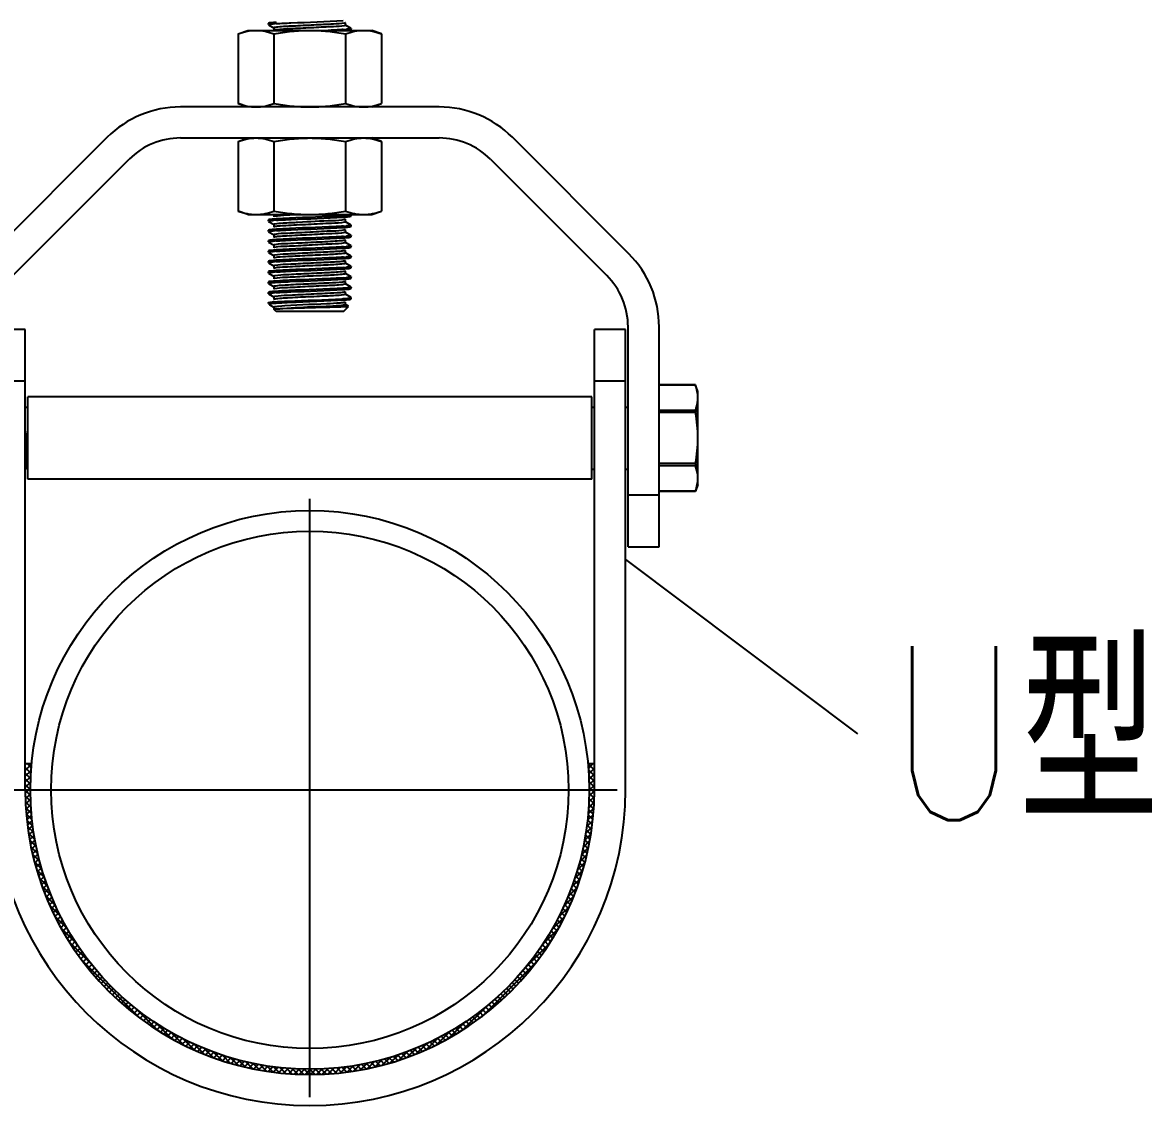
# Model space of a CAD drawing. Extents: x 1031190 to 1725648, y 733081 to 1571294.
# Drawn here: x 1139382 to 1141973, y 1208592 to 1211084 of the extents above; entities that cross this region are included whole.
import ezdxf

# ---------------------------------------------------------------- set-up
doc = ezdxf.new("R2010")
doc.units = 0
doc.header["$LTSCALE"] = 1000
doc.header["$MEASUREMENT"] = 0
doc.linetypes.add('CENTER', pattern=[8, 5, -1, 1, -1])
doc.layers.add('W_DIM', color=4, linetype='Continuous')
doc.styles.get("Standard").update_dxf_attribs({"font": 'gbenor.shx', "bigfont": 'gbcbig.shx'})
doc.styles.add('wwp100', font='txt.shx', dxfattribs={"width": 0.7, "height": 400, "bigfont": 'hztxt.shx'})
doc.dimstyles.get("Standard").update_dxf_attribs({"dimtxt": 0.18, "dimasz": 0.18, "dimexe": 0.18, "dimexo": 0.0625, "dimgap": 0.09, "dimtad": 0, "dimtih": 1, "dimtoh": 1, "dimdec": 4, "dimzin": 0, "dimdsep": 46, "dimtxsty": 'Standard', "dimcen": 0.09, "dimadec": 0, "dimazin": 0, "dimtfac": 1, "dimtdec": 4, "dimtofl": 0, "dimtmove": 0, "dimatfit": 3, "dimfxl": 0, "dimtolj": 1, "dimtzin": 0, "dimarcsym": 0})

msp = doc.modelspace()

# ---------------------------------------------------------------- hatches: boundary and pattern name
h = msp.add_hatch()
h.set_pattern_fill('ANSI37', color=256, scale=2.904, style=0)
h.set_pattern_definition([(45, (1279642.867, 1474638.508), (-6.51966594, 6.51966594), []), (135, (1279642.867, 1474638.508), (-6.51966594, -6.51966594), [])])
h.paths.add_polyline_path([(1140698.1, 1209378), (1140683.4, 1209378, -0.023186), (1140686.2, 1209318.4, -1), (1139400.3, 1209318.4, -0.023186), (1139403, 1209378), (1139388.4, 1209378), (1139388.4, 1209318.4, 1), (1140698.1, 1209318.4)])

# ---------------------------------------------------------------- linework, layer by layer
at = {"linetype": 'Continuous'}
for p, q in [((1139878.2, 1211058.2), (1139900.3, 1211066.3)), ((1139900.3, 1211066.3), (1140186.1, 1211066.3)), ((1139948.2, 1211082.7), (1139948, 1211082.4)), ((1139948, 1211079.4), (1139948, 1211082.4)), ((1139948, 1211079.4), (1139948, 1211082.4)), ((1139948.2, 1211079.2), (1139961.1, 1211071.7)), ((1139960.8, 1211072), (1139960.8, 1211066)), ((1140138.2, 1211070.8), (1140125.3, 1211078.3)), ((1140125.6, 1211077.9), (1140125.6, 1211083.9)), ((1140138.2, 1211067.3), (1140138.5, 1211067.5)), ((1140138.5, 1211067.5), (1140138.5, 1211070.5)), ((1140138.5, 1211067.5), (1140138.5, 1211070.5)), ((1140208.2, 1211058.2), (1140186.1, 1211066.3)), ((1139878.2, 1211058.2), (1139878.2, 1210898.1)), ((1139960.7, 1211058.2), (1139960.7, 1210898.1)), ((1140125.7, 1211058.2), (1140125.7, 1210898.1)), ((1140208.2, 1211058.2), (1140208.2, 1210898.1)), ((1140340.9, 1210890.1), (1139745.5, 1210890.1)), ((1139900.3, 1210890.1), (1139878.2, 1210898.1)), ((1140186.1, 1210890.1), (1140208.2, 1210898.1)), ((1139577.2, 1210820.3), (1139309.3, 1210552.4)), ((1139745.5, 1210818.6), (1140340.9, 1210818.6)), ((1139878.2, 1210810.6), (1139900.3, 1210818.6)), ((1139878.2, 1210810.6), (1139878.2, 1210650.5)), ((1139960.7, 1210810.6), (1139960.7, 1210650.5)), ((1140125.7, 1210810.6), (1140125.7, 1210650.5)), ((1140208.2, 1210810.6), (1140186.1, 1210818.6)), ((1140208.2, 1210810.6), (1140208.2, 1210650.5)), ((1140777.1, 1210552.4), (1140509.3, 1210820.3)), ((1139359.8, 1210501.9), (1139627.7, 1210769.8)), ((1140458.7, 1210769.8), (1140726.6, 1210501.9)), ((1139900.3, 1210642.4), (1139878.2, 1210650.5)), ((1140186.1, 1210642.4), (1140208.2, 1210650.5)), ((1139900.3, 1210642.4), (1140186.1, 1210642.4)), ((1139948.2, 1210630.2), (1139948, 1210630)), ((1139948, 1210627), (1139948, 1210630)), ((1139948, 1210627), (1139948, 1210630)), ((1139948.2, 1210626.7), (1139961.1, 1210619.3)), ((1139960.8, 1210643.4), (1139960.8, 1210637.4)), ((1140138.2, 1210618.3), (1140125.3, 1210625.8)), ((1140125.6, 1210625.5), (1140125.6, 1210631.5)), ((1140138.2, 1210638.6), (1140138.5, 1210638.9)), ((1140138.5, 1210638.9), (1140138.5, 1210641.9)), ((1140138.5, 1210638.9), (1140138.5, 1210641.9)), ((1139948.2, 1210606.4), (1139948, 1210606.2)), ((1139948, 1210603.2), (1139948, 1210606.2)), ((1139948, 1210603.2), (1139948, 1210606.2)), ((1139948.2, 1210602.9), (1139961.1, 1210595.4)), ((1139960.8, 1210619.6), (1139960.8, 1210613.6)), ((1139960.8, 1210595.7), (1139960.8, 1210589.8)), ((1140124.1, 1210601), (1140123.5, 1210600.8)), ((1140138.2, 1210594.5), (1140125.3, 1210602)), ((1140125.6, 1210601.7), (1140125.6, 1210607.6)), ((1140138.2, 1210614.8), (1140138.5, 1210615.1)), ((1140138.5, 1210615.1), (1140138.5, 1210618.1)), ((1140138.5, 1210615.1), (1140138.5, 1210618.1)), ((1139948.2, 1210582.6), (1139948, 1210582.3)), ((1139948, 1210579.4), (1139948, 1210582.3)), ((1139948, 1210579.4), (1139948, 1210582.3)), ((1139948.2, 1210579.1), (1139961.1, 1210571.6)), ((1139960.8, 1210571.9), (1139960.8, 1210566)), ((1140124.4, 1210577.2), (1140123.6, 1210577)), ((1140138.2, 1210570.7), (1140125.3, 1210578.2)), ((1140125.6, 1210577.9), (1140125.6, 1210583.8)), ((1140138.2, 1210591), (1140138.5, 1210591.3)), ((1140138.5, 1210591.3), (1140138.5, 1210594.3)), ((1140138.5, 1210591.3), (1140138.5, 1210594.3)), ((1140138.5, 1210567.5), (1140138.5, 1210570.4)), ((1140138.5, 1210567.5), (1140138.5, 1210570.4)), ((1139948.2, 1210558.8), (1139948, 1210558.5)), ((1139948, 1210555.6), (1139948, 1210558.5)), ((1139948, 1210555.6), (1139948, 1210558.5)), ((1139948.2, 1210555.3), (1139961.1, 1210547.8)), ((1139960.8, 1210548.1), (1139960.8, 1210542.2)), ((1140138.2, 1210546.9), (1140125.3, 1210554.4)), ((1140125.6, 1210554.1), (1140125.6, 1210560)), ((1140138.2, 1210567.2), (1140138.5, 1210567.5)), ((1140138.5, 1210543.6), (1140138.5, 1210546.6)), ((1140138.5, 1210543.6), (1140138.5, 1210546.6)), ((1139948.2, 1210535), (1139948, 1210534.7)), ((1139948, 1210531.7), (1139948, 1210534.7)), ((1139948, 1210531.7), (1139948, 1210534.7)), ((1139948.2, 1210531.5), (1139961.1, 1210524)), ((1139960.8, 1210524.3), (1139960.8, 1210518.3)), ((1140138.2, 1210523.1), (1140125.3, 1210530.6)), ((1140125.6, 1210530.3), (1140125.6, 1210536.2)), ((1140138.2, 1210543.4), (1140138.5, 1210543.6)), ((1140138.2, 1210519.6), (1140138.5, 1210519.8)), ((1140138.5, 1210519.8), (1140138.5, 1210522.8)), ((1140138.5, 1210519.8), (1140138.5, 1210522.8)), ((1139948.2, 1210511.2), (1139948, 1210510.9)), ((1139948, 1210507.9), (1139948, 1210510.9)), ((1139948, 1210507.9), (1139948, 1210510.9)), ((1139948.2, 1210507.7), (1139961.1, 1210500.2)), ((1139960.8, 1210500.5), (1139960.8, 1210494.5)), ((1140138.2, 1210499.3), (1140125.3, 1210506.7)), ((1140125.6, 1210506.4), (1140125.6, 1210512.4)), ((1140138.2, 1210495.8), (1140138.5, 1210496)), ((1140138.5, 1210496), (1140138.5, 1210499)), ((1140138.5, 1210496), (1140138.5, 1210499)), ((1139948.2, 1210487.4), (1139948, 1210487.1)), ((1139948, 1210484.1), (1139948, 1210487.1)), ((1139948, 1210484.1), (1139948, 1210487.1)), ((1139948.2, 1210483.9), (1139961.1, 1210476.4)), ((1139960.8, 1210476.7), (1139960.8, 1210470.7)), ((1140138.2, 1210475.4), (1140125.3, 1210482.9)), ((1140125.6, 1210482.6), (1140125.6, 1210488.6)), ((1140138.2, 1210472), (1140138.5, 1210472.2)), ((1140138.5, 1210472.2), (1140138.5, 1210475.2)), ((1140138.5, 1210472.2), (1140138.5, 1210475.2)), ((1139948.2, 1210463.5), (1139948, 1210463.3)), ((1139948, 1210460.3), (1139948, 1210463.3)), ((1139948, 1210460.3), (1139948, 1210463.3)), ((1139948.2, 1210460), (1139961.1, 1210452.6)), ((1139960.8, 1210452.9), (1139960.8, 1210446.9)), ((1140138.2, 1210451.6), (1140125.3, 1210459.1)), ((1140125.3, 1210440.7), (1140126.4, 1210441.3)), ((1140125.6, 1210458.8), (1140125.6, 1210464.8)), ((1140125.6, 1210435), (1140125.6, 1210441)), ((1140138.2, 1210448.1), (1140138.5, 1210448.4)), ((1140138.3, 1210451.2), (1140138.4, 1210451.2)), ((1140138.5, 1210448.4), (1140138.5, 1210451.4)), ((1140138.5, 1210448.4), (1140138.5, 1210451.4)), ((1139948, 1210439.6), (1139948.2, 1210439.7)), ((1139948, 1210439.5), (1139948, 1210439.6)), ((1139948, 1210437.4), (1139948, 1210439.5)), ((1139948, 1210437.4), (1139950.6, 1210437.4)), ((1139950.1, 1210435.3), (1139950.9, 1210434.6)), ((1139950.9, 1210434.6), (1139961.1, 1210428.7)), ((1139960.8, 1210429.1), (1139960.8, 1210424.5)), ((1139966.4, 1210424.5), (1139960.8, 1210424.5)), ((1139965.8, 1210419.5), (1139960.8, 1210424.5)), ((1140120.6, 1210419.5), (1139965.8, 1210419.5)), ((1140120.6, 1210419.5), (1140132.2, 1210431.2)), ((1140132.2, 1210431.3), (1140125.3, 1210435.3)), ((1139388.4, 1210378.1), (1139316.9, 1210378.1)), ((1139388.4, 1209318.4), (1139388.4, 1210378.1)), ((1140769.5, 1210378.1), (1140698.1, 1210378.1)), ((1140698.1, 1209318.4), (1140698.1, 1210378.1)), ((1140769.5, 1209318.4), (1140769.5, 1210378.1)), ((1140775.5, 1209878), (1140775.5, 1210384)), ((1140846.9, 1209878), (1140846.9, 1210384)), ((1139388.4, 1210259), (1139316.9, 1210259)), ((1140769.5, 1210259), (1140698.1, 1210259)), ((1140930.5, 1210250.9), (1140846.9, 1210250.9)), ((1140930.8, 1210250.1), (1140846.9, 1210250.1)), ((1140930.5, 1210250.9), (1140930.8, 1210250.1)), ((1140936.2, 1210235.2), (1140930.8, 1210250.1)), ((1140936.2, 1210020.9), (1140936.2, 1210235.2)), ((1140692.1, 1210222.7), (1139394.3, 1210222.7)), ((1139394.3, 1210033.4), (1139394.3, 1210222.7)), ((1140692.1, 1210033.4), (1140692.1, 1210222.7)), ((1139388.4, 1210199.5), (1139394.3, 1210199.5)), ((1139388.4, 1210199.5), (1139394.3, 1210199.5)), ((1140692.1, 1210199.5), (1140698.1, 1210199.5)), ((1140692.1, 1210199.5), (1140698.1, 1210199.5)), ((1140769.5, 1210199.5), (1140775.5, 1210199.5)), ((1140769.5, 1210199.5), (1140775.5, 1210199.5)), ((1140930.8, 1210191.6), (1140846.9, 1210191.6)), ((1140930.8, 1210186.5), (1140846.9, 1210186.5)), ((1139388.4, 1210061.7), (1139389.2, 1210061.7)), ((1139388.9, 1210062), (1139389.1, 1210061.7)), ((1139389.1, 1210061.7), (1139392, 1210056.7)), ((1139392, 1210056.7), (1139392, 1210056.6)), ((1139392, 1210056.6), (1139394.3, 1210056.6)), ((1139392, 1210056.6), (1139394.3, 1210056.6)), ((1140692.1, 1210056.6), (1140698.1, 1210056.6)), ((1140692.1, 1210056.6), (1140698.1, 1210056.6)), ((1140769.5, 1210056.6), (1140775.5, 1210056.6)), ((1140769.5, 1210056.6), (1140775.5, 1210056.6)), ((1140930.8, 1210069.6), (1140846.9, 1210069.6)), ((1140930.8, 1210064.5), (1140846.9, 1210064.5)), ((1140692.1, 1210033.4), (1139394.3, 1210033.4)), ((1140930.8, 1210006), (1140846.9, 1210006)), ((1140930.5, 1210005.2), (1140846.9, 1210005.2)), ((1140930.8, 1210006), (1140930.5, 1210005.2)), ((1140936.2, 1210020.9), (1140930.8, 1210006)), ((1140775.5, 1209997.1), (1140846.9, 1209997.1)), ((1140775.5, 1209878), (1140846.9, 1209878)), ((1139404.5, 1209378), (1139388.4, 1209378)), ((1140698.1, 1209378), (1140681.9, 1209378))]:
    msp.add_line(p, q, dxfattribs=at)
at = {"color": 0, "linetype": 'CENTER'}
for p, q in [((1140043.2, 1208611.2), (1140043.2, 1209987.9)), ((1139336, 1209318.4), (1140750.4, 1209318.4))]:
    msp.add_line(p, q, dxfattribs=at)
at = {"linetype": 'Continuous'}
for radius in [642.9, 595.3]:
    msp.add_circle((1140043.2, 1209318.4), radius, dxfattribs=at)
for centre, radius, start, end in [((1139993.4, 1210672.5), 410.2, 93.8281, 94.8033), ((1140092.9, 1211479.2), 412, 273.8133, 274.8057), ((1140123.7, 1211145.1), 79.4, 277.0234, 277.4125), ((1139745.5, 1210651.9), 238.1, 90, 135), ((1140340.9, 1210651.9), 238.1, 45, 90), ((1139745.5, 1210651.9), 166.7, 90, 135), ((1140340.9, 1210651.9), 166.7, 45, 90), ((1139993.6, 1210216.5), 413.8, 93.801, 94.806), ((1140093.1, 1211048.5), 409.9, 273.83, 274.8033), ((1140119.5, 1210643.9), 19.7, 281.4638, 282.555), ((1139994, 1210188), 418.5, 93.7705, 94.8059), ((1140093.1, 1211024.9), 410.1, 273.8287, 274.8033), ((1139993.1, 1210175.4), 407.3, 93.848, 94.803), ((1140093.1, 1211000.6), 409.6, 273.8318, 274.8033), ((1139993.2, 1210150.3), 408.5, 93.8383, 94.8045), ((1140093.2, 1210952.3), 409, 273.8361, 274.8034), ((1140093.3, 1210974.1), 406.9, 273.8501, 274.8032), ((1140608.8, 1210384), 238.1, 0, 45), ((1139993.4, 1210124.6), 410.4, 93.8243, 94.8054), ((1140093.1, 1210929.4), 409.9, 273.8301, 274.8033), ((1139993.6, 1210097.5), 413.7, 93.8019, 94.806), ((1140093.1, 1210905.8), 410.1, 273.8286, 274.8033), ((1140608.8, 1210384), 166.7, 0, 45), ((1139983.4, 1210155), 287.3, 94.5029, 95.1286), ((1139993.1, 1210056.3), 407.3, 93.8481, 94.803), ((1139989.5, 1210077.4), 362.3, 94.4288, 94.5479), ((1140109.1, 1210519.4), 86.5, 277.0601, 277.7461), ((1140114.4, 1210588.2), 158.4, 274.1459, 274.589), ((1140043.2, 1209318.4), 726.3, 180, 0), ((1140043.2, 1209318.4), 654.9, 180, 0)]:
    msp.add_arc(centre, radius, start, end, dxfattribs=at)
for points, knots in [([(1139966, 1211081.8), (1139977.2, 1211082.6), (1140028.7, 1211085), (1140080.2, 1211086.2), (1140120.3, 1211089)], [0, 0, 0, 0, 0.219107, 1, 1, 1, 1]), ([(1139878.2, 1211058.2), (1139884.9, 1211060.7), (1139898.4, 1211064.7), (1139912.5, 1211066.3), (1139919.5, 1211066.3)], [0, 0, 0, 0, 0.506411, 1, 1, 1, 1]), ([(1139919.5, 1211066.3), (1139926.4, 1211066.3), (1139940.5, 1211064.7), (1139954, 1211060.7), (1139960.7, 1211058.2)], [0, 0, 0, 0, 0.493589, 1, 1, 1, 1]), ([(1139948, 1211079.4), (1139948, 1211079.9), (1139950.2, 1211080.2), (1139951.4, 1211080.5), (1139952.6, 1211080.6)], [0, 0, 0, 0, 0.27149, 1, 1, 1, 1]), ([(1139966, 1211084.8), (1139961.8, 1211084.5), (1139956.1, 1211083.7), (1139949.8, 1211083.6), (1139948.2, 1211082.7)], [0, 0, 0, 0, 0.690327, 1, 1, 1, 1]), ([(1139960.7, 1211058.2), (1139974.3, 1211060.7), (1140001.7, 1211064.8), (1140029.4, 1211066.3), (1140043.2, 1211066.3)], [0, 0, 0, 0, 0.500036, 1, 1, 1, 1]), ([(1139969.6, 1211073.8), (1139967.4, 1211073.5), (1139965.3, 1211072.9), (1139960.8, 1211072.8), (1139960.8, 1211072)], [0, 0, 0, 0, 0.734146, 1, 1, 1, 1]), ([(1139969.6, 1211067.8), (1139968.5, 1211067.7), (1139965.7, 1211067.3), (1139962.7, 1211067.2), (1139961.1, 1211066.3)], [0, 0, 0, 0, 0.374818, 1, 1, 1, 1]), ([(1140123.2, 1211083), (1140114.7, 1211081.4), (1140091, 1211080.5), (1140051.3, 1211078.2), (1140008.6, 1211076.3), (1139981, 1211074.9), (1139969.6, 1211073.8)], [0, 0, 0, 0, 0.167345, 0.461239, 0.776453, 1, 1, 1, 1]), ([(1140123.2, 1211077), (1140114.7, 1211075.4), (1140091, 1211074.6), (1140051.3, 1211072.2), (1140008.6, 1211070.4), (1139981, 1211069), (1139969.6, 1211067.8)], [0, 0, 0, 0, 0.167345, 0.461239, 0.776453, 1, 1, 1, 1]), ([(1140043.2, 1211066.3), (1140057, 1211066.3), (1140084.7, 1211064.8), (1140112.1, 1211060.7), (1140125.7, 1211058.2)], [0, 0, 0, 0, 0.499964, 1, 1, 1, 1]), ([(1140120.3, 1211068.1), (1140117.9, 1211068), (1140106.2, 1211067.2), (1140094.4, 1211066.7), (1140085.2, 1211066.3)], [0, 0, 0, 0, 0.209715, 1, 1, 1, 1]), ([(1140125.3, 1211083.6), (1140125.1, 1211083.5), (1140124.3, 1211083.2), (1140123.6, 1211083.1), (1140123.2, 1211083)], [0, 0, 0, 0, 0.384795, 1, 1, 1, 1]), ([(1140125.6, 1211077.9), (1140125.6, 1211077.7), (1140124.5, 1211077.3), (1140123.8, 1211077.1), (1140123.2, 1211077)], [0, 0, 0, 0, 0.290187, 1, 1, 1, 1]), ([(1140125.7, 1211058.2), (1140132.4, 1211060.7), (1140145.9, 1211064.7), (1140160, 1211066.3), (1140166.9, 1211066.3)], [0, 0, 0, 0, 0.506411, 1, 1, 1, 1]), ([(1140138.5, 1211070.5), (1140138.5, 1211070.1), (1140136.2, 1211069.8), (1140135, 1211069.5), (1140133.9, 1211069.3)], [0, 0, 0, 0, 0.271552, 1, 1, 1, 1]), ([(1140133.9, 1211066.4), (1140134.4, 1211066.4), (1140135.9, 1211066.7), (1140137.4, 1211066.8), (1140138.2, 1211067.3)], [0, 0, 0, 0, 0.362796, 1, 1, 1, 1]), ([(1140166.9, 1211066.3), (1140173.9, 1211066.3), (1140188, 1211064.7), (1140201.5, 1211060.7), (1140208.2, 1211058.2)], [0, 0, 0, 0, 0.493589, 1, 1, 1, 1]), ([(1139878.2, 1210898.1), (1139884.9, 1210895.7), (1139898.4, 1210891.6), (1139912.5, 1210890.1), (1139919.5, 1210890.1)], [0, 0, 0, 0, 0.506411, 1, 1, 1, 1]), ([(1139919.5, 1210890.1), (1139926.4, 1210890.1), (1139940.5, 1210891.6), (1139954, 1210895.7), (1139960.7, 1210898.1)], [0, 0, 0, 0, 0.493589, 1, 1, 1, 1]), ([(1139960.7, 1210898.1), (1139974.3, 1210895.6), (1140001.7, 1210891.6), (1140029.4, 1210890.1), (1140043.2, 1210890.1)], [0, 0, 0, 0, 0.500036, 1, 1, 1, 1]), ([(1140043.2, 1210890.1), (1140057, 1210890.1), (1140084.7, 1210891.6), (1140112.1, 1210895.6), (1140125.7, 1210898.1)], [0, 0, 0, 0, 0.499964, 1, 1, 1, 1]), ([(1140125.7, 1210898.1), (1140132.4, 1210895.7), (1140145.9, 1210891.6), (1140160, 1210890.1), (1140166.9, 1210890.1)], [0, 0, 0, 0, 0.506411, 1, 1, 1, 1]), ([(1140166.9, 1210890.1), (1140173.9, 1210890.1), (1140188, 1210891.6), (1140201.5, 1210895.7), (1140208.2, 1210898.1)], [0, 0, 0, 0, 0.493589, 1, 1, 1, 1]), ([(1139878.2, 1210810.6), (1139884.9, 1210813), (1139898.4, 1210817.1), (1139912.5, 1210818.6), (1139919.5, 1210818.6)], [0, 0, 0, 0, 0.506411, 1, 1, 1, 1]), ([(1139919.5, 1210818.6), (1139926.4, 1210818.6), (1139940.5, 1210817.1), (1139954, 1210813), (1139960.7, 1210810.6)], [0, 0, 0, 0, 0.493589, 1, 1, 1, 1]), ([(1139960.7, 1210810.6), (1139974.3, 1210813.1), (1140001.7, 1210817.1), (1140029.4, 1210818.6), (1140043.2, 1210818.6)], [0, 0, 0, 0, 0.500036, 1, 1, 1, 1]), ([(1140043.2, 1210818.6), (1140057, 1210818.6), (1140084.7, 1210817.1), (1140112.1, 1210813.1), (1140125.7, 1210810.6)], [0, 0, 0, 0, 0.499964, 1, 1, 1, 1]), ([(1140125.7, 1210810.6), (1140132.4, 1210813), (1140145.9, 1210817.1), (1140160, 1210818.6), (1140166.9, 1210818.6)], [0, 0, 0, 0, 0.506411, 1, 1, 1, 1]), ([(1140166.9, 1210818.6), (1140173.9, 1210818.6), (1140188, 1210817.1), (1140201.5, 1210813), (1140208.2, 1210810.6)], [0, 0, 0, 0, 0.493589, 1, 1, 1, 1]), ([(1139878.2, 1210650.5), (1139884.9, 1210648), (1139898.4, 1210644), (1139912.5, 1210642.4), (1139919.5, 1210642.4)], [0, 0, 0, 0, 0.506411, 1, 1, 1, 1]), ([(1139919.5, 1210642.4), (1139926.4, 1210642.4), (1139940.5, 1210644), (1139954, 1210648), (1139960.7, 1210650.5)], [0, 0, 0, 0, 0.493589, 1, 1, 1, 1]), ([(1139960.7, 1210650.5), (1139974.3, 1210648), (1140001.7, 1210643.9), (1140029.4, 1210642.4), (1140043.2, 1210642.4)], [0, 0, 0, 0, 0.500036, 1, 1, 1, 1]), ([(1140043.2, 1210642.4), (1140057, 1210642.4), (1140084.7, 1210643.9), (1140112.1, 1210648), (1140125.7, 1210650.5)], [0, 0, 0, 0, 0.499964, 1, 1, 1, 1]), ([(1140125.7, 1210650.5), (1140132.4, 1210648), (1140145.9, 1210644), (1140160, 1210642.4), (1140166.9, 1210642.4)], [0, 0, 0, 0, 0.506411, 1, 1, 1, 1]), ([(1140166.9, 1210642.4), (1140173.9, 1210642.4), (1140188, 1210644), (1140201.5, 1210648), (1140208.2, 1210650.5)], [0, 0, 0, 0, 0.493589, 1, 1, 1, 1]), ([(1139948, 1210627), (1139948, 1210627.4), (1139950.2, 1210627.7), (1139951.4, 1210628), (1139952.6, 1210628.2)], [0, 0, 0, 0, 0.271489, 1, 1, 1, 1]), ([(1139966, 1210632.3), (1139961.9, 1210632.1), (1139956.1, 1210631.3), (1139949.8, 1210631.2), (1139948.2, 1210630.2)], [0, 0, 0, 0, 0.690397, 1, 1, 1, 1]), ([(1139970.1, 1210639.2), (1139968.9, 1210639.1), (1139966, 1210638.7), (1139962.7, 1210638.7), (1139961.1, 1210637.7)], [0, 0, 0, 0, 0.376069, 1, 1, 1, 1]), ([(1140123.4, 1210624.6), (1140113.5, 1210622.6), (1140085.5, 1210622), (1140048.5, 1210619.7), (1140013.5, 1210618.2), (1139990.4, 1210617.1), (1139973.6, 1210615.7), (1139964.7, 1210615.1), (1139961.8, 1210614.2)], [0, 0, 0, 0, 0.187457, 0.515971, 0.686936, 0.835422, 0.943971, 1, 1, 1, 1]), ([(1140123.8, 1210630.7), (1140114.5, 1210628.6), (1140078.3, 1210627.8), (1140031.1, 1210625.1), (1139987, 1210622.5), (1139969.1, 1210621.7), (1139962.8, 1210620.4)], [0, 0, 0, 0, 0.177393, 0.66769, 0.881926, 1, 1, 1, 1]), ([(1140120.5, 1210639.5), (1140109.2, 1210638.7), (1140057.7, 1210636.3), (1140006.2, 1210635.1), (1139966, 1210632.3)], [0, 0, 0, 0, 0.219163, 1, 1, 1, 1]), ([(1139966.2, 1210629.4), (1139977.5, 1210630.1), (1140028.9, 1210632.6), (1140080.4, 1210633.8), (1140120.5, 1210636.5)], [0, 0, 0, 0, 0.219847, 1, 1, 1, 1]), ([(1140022.8, 1210642.4), (1140017.4, 1210642.2), (1139999.8, 1210641.3), (1139982.2, 1210640.4), (1139970.1, 1210639.2)], [0, 0, 0, 0, 0.307606, 1, 1, 1, 1]), ([(1140120.5, 1210636.5), (1140124.6, 1210636.8), (1140130.3, 1210637.6), (1140136.6, 1210637.7), (1140138.2, 1210638.6)], [0, 0, 0, 0, 0.69032, 1, 1, 1, 1]), ([(1140125.3, 1210631.2), (1140125.1, 1210631.1), (1140124.6, 1210630.9), (1140124.1, 1210630.7), (1140123.8, 1210630.7)], [0, 0, 0, 0, 0.399724, 1, 1, 1, 1]), ([(1140125.6, 1210625.5), (1140125.6, 1210625.3), (1140124.8, 1210624.9), (1140124.3, 1210624.8), (1140123.8, 1210624.7)], [0, 0, 0, 0, 0.300214, 1, 1, 1, 1]), ([(1140138.5, 1210641.9), (1140138.5, 1210641.4), (1140136.2, 1210641.2), (1140135, 1210640.8), (1140133.9, 1210640.7)], [0, 0, 0, 0, 0.271498, 1, 1, 1, 1]), ([(1139948, 1210603.2), (1139948, 1210603.6), (1139950.3, 1210603.9), (1139951.4, 1210604.2), (1139952.6, 1210604.4)], [0, 0, 0, 0, 0.271295, 1, 1, 1, 1]), ([(1139966.2, 1210608.5), (1139962, 1210608.3), (1139956.2, 1210607.5), (1139949.8, 1210607.4), (1139948.2, 1210606.4)], [0, 0, 0, 0, 0.690611, 1, 1, 1, 1]), ([(1139962.8, 1210620.4), (1139962.3, 1210620.3), (1139961.7, 1210620.1), (1139960.8, 1210619.8), (1139960.8, 1210619.6)], [0, 0, 0, 0, 0.704879, 1, 1, 1, 1]), ([(1139962.9, 1210596.6), (1139962.4, 1210596.5), (1139961.7, 1210596.3), (1139960.8, 1210596), (1139960.8, 1210595.7)], [0, 0, 0, 0, 0.705077, 1, 1, 1, 1]), ([(1139961.8, 1210614.2), (1139961.6, 1210614.1), (1139961.4, 1210614.1), (1139961.2, 1210614), (1139961.1, 1210613.9)], [0, 0, 0, 0, 0.566217, 1, 1, 1, 1]), ([(1140123.5, 1210600.8), (1140113.7, 1210598.8), (1140086, 1210598.2), (1140041.4, 1210595.4), (1140000.5, 1210594), (1139974.3, 1210591.9), (1139965.1, 1210591.3), (1139962, 1210590.4)], [0, 0, 0, 0, 0.184913, 0.510935, 0.830756, 0.941119, 1, 1, 1, 1]), ([(1140124.1, 1210606.9), (1140115.1, 1210604.7), (1140088.2, 1210604.4), (1140044.4, 1210601.7), (1140000, 1210599.2), (1139972.5, 1210598.6), (1139962.9, 1210596.6)], [0, 0, 0, 0, 0.173043, 0.493074, 0.817013, 1, 1, 1, 1]), ([(1140120.5, 1210615.7), (1140109.2, 1210614.9), (1140057.8, 1210612.5), (1140006.3, 1210611.3), (1139966.2, 1210608.5)], [0, 0, 0, 0, 0.218984, 1, 1, 1, 1]), ([(1139966.5, 1210605.6), (1139977.8, 1210606.3), (1140029.1, 1210608.8), (1140080.5, 1210610), (1140120.5, 1210612.7)], [0, 0, 0, 0, 0.220532, 1, 1, 1, 1]), ([(1140120.5, 1210612.7), (1140124.6, 1210613), (1140130.4, 1210613.8), (1140136.6, 1210613.9), (1140138.2, 1210614.8)], [0, 0, 0, 0, 0.690291, 1, 1, 1, 1]), ([(1140125.3, 1210607.3), (1140125.2, 1210607.3), (1140124.8, 1210607.1), (1140124.4, 1210607), (1140124.1, 1210606.9)], [0, 0, 0, 0, 0.410179, 1, 1, 1, 1]), ([(1140125.6, 1210601.7), (1140125.6, 1210601.5), (1140125, 1210601.2), (1140124.5, 1210601.1), (1140124.1, 1210601)], [0, 0, 0, 0, 0.308051, 1, 1, 1, 1]), ([(1140138.5, 1210618.1), (1140138.5, 1210617.6), (1140136.2, 1210617.3), (1140135, 1210617), (1140133.9, 1210616.9)], [0, 0, 0, 0, 0.271487, 1, 1, 1, 1]), ([(1139948, 1210579.4), (1139948, 1210579.8), (1139950.2, 1210580.1), (1139951.4, 1210580.4), (1139952.5, 1210580.5)], [0, 0, 0, 0, 0.271606, 1, 1, 1, 1]), ([(1139966.5, 1210584.8), (1139962.3, 1210584.5), (1139956.3, 1210583.6), (1139949.8, 1210583.6), (1139948.2, 1210582.6)], [0, 0, 0, 0, 0.690892, 1, 1, 1, 1]), ([(1139962.9, 1210572.8), (1139962.4, 1210572.7), (1139961.8, 1210572.5), (1139960.8, 1210572.2), (1139960.8, 1210571.9)], [0, 0, 0, 0, 0.70574, 1, 1, 1, 1]), ([(1139962, 1210590.4), (1139961.9, 1210590.4), (1139961.5, 1210590.3), (1139961.2, 1210590.2), (1139961.1, 1210590.1)], [0, 0, 0, 0, 0.579663, 1, 1, 1, 1]), ([(1140123.6, 1210577), (1140113.9, 1210575), (1140086.5, 1210574.4), (1140042.1, 1210571.9), (1139998.3, 1210569.2), (1139971.4, 1210568.9), (1139962.3, 1210566.7)], [0, 0, 0, 0, 0.182676, 0.506256, 0.826306, 1, 1, 1, 1]), ([(1140124.4, 1210583.2), (1140121.4, 1210582.4), (1140112.2, 1210581.7), (1140086, 1210579.6), (1140045.2, 1210578.2), (1140000.5, 1210575.4), (1139972.7, 1210574.8), (1139962.9, 1210572.8)], [0, 0, 0, 0, 0.058467, 0.168569, 0.488344, 0.81473, 1, 1, 1, 1]), ([(1139965.8, 1210581.7), (1139977.1, 1210582.5), (1140028.7, 1210585), (1140080.4, 1210586.2), (1140120.6, 1210588.9)], [0, 0, 0, 0, 0.219027, 1, 1, 1, 1]), ([(1140120.5, 1210591.9), (1140109.3, 1210591.1), (1140057.9, 1210588.6), (1140006.6, 1210587.4), (1139966.5, 1210584.8)], [0, 0, 0, 0, 0.218636, 1, 1, 1, 1]), ([(1140120.6, 1210588.9), (1140124.7, 1210589.2), (1140130.4, 1210590), (1140136.6, 1210590.1), (1140138.2, 1210591)], [0, 0, 0, 0, 0.69012, 1, 1, 1, 1]), ([(1140125.3, 1210583.5), (1140125.2, 1210583.5), (1140124.9, 1210583.3), (1140124.6, 1210583.2), (1140124.4, 1210583.2)], [0, 0, 0, 0, 0.42214, 1, 1, 1, 1]), ([(1140125.6, 1210577.9), (1140125.6, 1210577.7), (1140125.1, 1210577.4), (1140124.7, 1210577.3), (1140124.4, 1210577.2)], [0, 0, 0, 0, 0.317825, 1, 1, 1, 1]), ([(1140138.5, 1210594.3), (1140138.5, 1210593.8), (1140136.2, 1210593.5), (1140135, 1210593.2), (1140133.9, 1210593.1)], [0, 0, 0, 0, 0.271512, 1, 1, 1, 1]), ([(1140138.5, 1210570.4), (1140138.5, 1210570), (1140136.2, 1210569.7), (1140135, 1210569.4), (1140133.9, 1210569.3)], [0, 0, 0, 0, 0.271635, 1, 1, 1, 1]), ([(1139948, 1210555.6), (1139948, 1210556), (1139950.2, 1210556.3), (1139951.4, 1210556.6), (1139952.5, 1210556.7)], [0, 0, 0, 0, 0.271632, 1, 1, 1, 1]), ([(1139965.8, 1210560.9), (1139961.7, 1210560.6), (1139956, 1210559.8), (1139949.8, 1210559.7), (1139948.2, 1210558.8)], [0, 0, 0, 0, 0.690153, 1, 1, 1, 1]), ([(1139963, 1210549), (1139962.5, 1210548.9), (1139961.8, 1210548.7), (1139960.8, 1210548.3), (1139960.8, 1210548.1)], [0, 0, 0, 0, 0.706684, 1, 1, 1, 1]), ([(1139962.3, 1210566.7), (1139962.1, 1210566.6), (1139961.7, 1210566.5), (1139961.3, 1210566.4), (1139961.1, 1210566.3)], [0, 0, 0, 0, 0.591406, 1, 1, 1, 1]), ([(1140115.7, 1210552.2), (1140103.9, 1210551), (1140075.8, 1210549.6), (1140032.8, 1210547.8), (1139993.8, 1210545.4), (1139970.6, 1210544.7), (1139962.6, 1210543)], [0, 0, 0, 0, 0.231611, 0.549958, 0.840821, 1, 1, 1, 1]), ([(1140115.7, 1210558.1), (1140104, 1210557), (1140076.2, 1210555.6), (1140033.5, 1210553.8), (1139994.4, 1210551.4), (1139971.1, 1210550.6), (1139963, 1210549)], [0, 0, 0, 0, 0.229817, 0.546056, 0.837001, 1, 1, 1, 1]), ([(1140120.6, 1210568.1), (1140109.4, 1210567.3), (1140057.7, 1210564.8), (1140006.1, 1210563.6), (1139965.8, 1210560.9)], [0, 0, 0, 0, 0.218951, 1, 1, 1, 1]), ([(1139965.9, 1210557.9), (1139977.2, 1210558.7), (1140028.7, 1210561.2), (1140080.3, 1210562.4), (1140120.5, 1210565.1)], [0, 0, 0, 0, 0.219111, 1, 1, 1, 1]), ([(1140120.5, 1210544.3), (1140109.2, 1210543.5), (1140057.7, 1210541), (1140006.1, 1210539.8), (1139965.9, 1210537.1)], [0, 0, 0, 0, 0.219164, 1, 1, 1, 1]), ([(1140124.7, 1210559.5), (1140124.2, 1210559.3), (1140121.3, 1210558.7), (1140118.2, 1210558.4), (1140115.7, 1210558.1)], [0, 0, 0, 0, 0.153672, 1, 1, 1, 1]), ([(1140125.6, 1210554.1), (1140125.6, 1210553.2), (1140120.5, 1210553.2), (1140118.1, 1210552.4), (1140115.7, 1210552.2)], [0, 0, 0, 0, 0.264855, 1, 1, 1, 1]), ([(1140120.5, 1210565.1), (1140124.6, 1210565.4), (1140130.4, 1210566.2), (1140136.6, 1210566.3), (1140138.2, 1210567.2)], [0, 0, 0, 0, 0.690251, 1, 1, 1, 1]), ([(1140125.3, 1210559.7), (1140125.2, 1210559.7), (1140125, 1210559.6), (1140124.8, 1210559.5), (1140124.7, 1210559.5)], [0, 0, 0, 0, 0.435885, 1, 1, 1, 1]), ([(1140138.5, 1210546.6), (1140138.5, 1210546.2), (1140136.2, 1210545.9), (1140135, 1210545.6), (1140133.9, 1210545.4)], [0, 0, 0, 0, 0.271547, 1, 1, 1, 1]), ([(1139948, 1210531.7), (1139948, 1210532.2), (1139950.2, 1210532.5), (1139951.4, 1210532.8), (1139952.5, 1210532.9)], [0, 0, 0, 0, 0.271604, 1, 1, 1, 1]), ([(1139965.9, 1210537.1), (1139961.8, 1210536.8), (1139956, 1210536), (1139949.8, 1210535.9), (1139948.2, 1210535)], [0, 0, 0, 0, 0.690253, 1, 1, 1, 1]), ([(1139963.1, 1210525.2), (1139962.5, 1210525.1), (1139961.9, 1210524.9), (1139960.8, 1210524.5), (1139960.8, 1210524.3)], [0, 0, 0, 0, 0.707858, 1, 1, 1, 1]), ([(1139962.6, 1210543), (1139962.3, 1210542.9), (1139961.8, 1210542.8), (1139961.3, 1210542.6), (1139961.1, 1210542.5)], [0, 0, 0, 0, 0.601132, 1, 1, 1, 1]), ([(1139962.4, 1210519.1), (1139962.1, 1210519), (1139961.7, 1210518.9), (1139961.3, 1210518.7), (1139961.1, 1210518.6)], [0, 0, 0, 0, 0.593362, 1, 1, 1, 1]), ([(1140116.4, 1210528.5), (1140104.7, 1210527.3), (1140076.4, 1210525.8), (1140033.1, 1210524), (1139993.6, 1210521.5), (1139970.3, 1210521), (1139962.4, 1210519.1)], [0, 0, 0, 0, 0.229681, 0.549925, 0.842622, 1, 1, 1, 1]), ([(1140116.4, 1210534.4), (1140104.9, 1210533.2), (1140077.2, 1210531.8), (1140034.5, 1210530), (1139995, 1210527.6), (1139971.4, 1210526.8), (1139963.1, 1210525.2)], [0, 0, 0, 0, 0.226067, 0.541995, 0.83483, 1, 1, 1, 1]), ([(1139966, 1210534.1), (1139977.3, 1210534.9), (1140028.8, 1210537.4), (1140080.3, 1210538.6), (1140120.5, 1210541.3)], [0, 0, 0, 0, 0.21936, 1, 1, 1, 1]), ([(1140120.5, 1210520.4), (1140109.2, 1210519.7), (1140057.7, 1210517.2), (1140006.2, 1210516), (1139966, 1210513.3)], [0, 0, 0, 0, 0.219166, 1, 1, 1, 1]), ([(1140125.3, 1210535.9), (1140125, 1210535.7), (1140122, 1210534.9), (1140119.1, 1210534.7), (1140116.4, 1210534.4)], [0, 0, 0, 0, 0.123476, 1, 1, 1, 1]), ([(1140125.6, 1210530.3), (1140125.6, 1210529.4), (1140120.9, 1210529.4), (1140118.7, 1210528.7), (1140116.4, 1210528.5)], [0, 0, 0, 0, 0.265469, 1, 1, 1, 1]), ([(1140120.5, 1210541.3), (1140124.6, 1210541.6), (1140130.3, 1210542.4), (1140136.6, 1210542.5), (1140138.2, 1210543.4)], [0, 0, 0, 0, 0.690307, 1, 1, 1, 1]), ([(1140120.5, 1210517.5), (1140124.6, 1210517.7), (1140130.3, 1210518.5), (1140136.6, 1210518.7), (1140138.2, 1210519.6)], [0, 0, 0, 0, 0.69032, 1, 1, 1, 1]), ([(1140138.5, 1210522.8), (1140138.5, 1210522.4), (1140136.2, 1210522.1), (1140135, 1210521.8), (1140133.9, 1210521.6)], [0, 0, 0, 0, 0.271499, 1, 1, 1, 1]), ([(1139948, 1210507.9), (1139948, 1210508.4), (1139950.2, 1210508.6), (1139951.4, 1210509), (1139952.6, 1210509.1)], [0, 0, 0, 0, 0.271494, 1, 1, 1, 1]), ([(1139966, 1210513.3), (1139961.9, 1210513), (1139956.1, 1210512.2), (1139949.8, 1210512.1), (1139948.2, 1210511.2)], [0, 0, 0, 0, 0.690391, 1, 1, 1, 1]), ([(1139963.4, 1210501.4), (1139962.8, 1210501.3), (1139962, 1210501.1), (1139960.8, 1210500.8), (1139960.8, 1210500.5)], [0, 0, 0, 0, 0.711971, 1, 1, 1, 1]), ([(1139962.2, 1210495.2), (1139962, 1210495.2), (1139961.6, 1210495.1), (1139961.3, 1210494.9), (1139961.1, 1210494.8)], [0, 0, 0, 0, 0.586259, 1, 1, 1, 1]), ([(1140117.2, 1210504.7), (1140105.5, 1210503.5), (1140077.1, 1210502), (1140033.4, 1210500.3), (1139993.6, 1210497.6), (1139970, 1210497.2), (1139962.2, 1210495.2)], [0, 0, 0, 0, 0.227469, 0.549388, 0.843981, 1, 1, 1, 1]), ([(1139963.3, 1210486.3), (1139974.8, 1210487.1), (1140028.1, 1210489.7), (1140081.6, 1210490.8), (1140123.4, 1210493.9)], [0, 0, 0, 0, 0.215734, 1, 1, 1, 1]), ([(1140117.2, 1210510.7), (1140105.9, 1210509.5), (1140078.4, 1210508.1), (1140035.8, 1210506.2), (1139995.9, 1210503.9), (1139972, 1210503), (1139963.4, 1210501.4)], [0, 0, 0, 0, 0.221233, 0.535572, 0.830345, 1, 1, 1, 1]), ([(1139966.2, 1210510.3), (1139977.5, 1210511.1), (1140028.9, 1210513.6), (1140080.4, 1210514.7), (1140120.5, 1210517.5)], [0, 0, 0, 0, 0.219828, 1, 1, 1, 1]), ([(1140120.5, 1210496.6), (1140109.2, 1210495.9), (1140057.8, 1210493.4), (1140006.3, 1210492.2), (1139966.2, 1210489.5)], [0, 0, 0, 0, 0.218993, 1, 1, 1, 1]), ([(1140125.3, 1210512.1), (1140125, 1210511.9), (1140122.3, 1210511.2), (1140119.6, 1210510.9), (1140117.2, 1210510.7)], [0, 0, 0, 0, 0.125687, 1, 1, 1, 1]), ([(1140125.6, 1210506.4), (1140125.6, 1210505.7), (1140121.3, 1210505.6), (1140119.3, 1210504.9), (1140117.2, 1210504.7)], [0, 0, 0, 0, 0.266222, 1, 1, 1, 1]), ([(1140123.4, 1210493.9), (1140124.5, 1210493.9), (1140128.3, 1210494.2), (1140132, 1210494.6), (1140134.6, 1210494.9)], [0, 0, 0, 0, 0.307513, 1, 1, 1, 1]), ([(1140138.5, 1210499), (1140138.5, 1210498.6), (1140136.2, 1210498.3), (1140135, 1210498), (1140133.9, 1210497.8)], [0, 0, 0, 0, 0.271487, 1, 1, 1, 1]), ([(1140134.6, 1210494.9), (1140135.4, 1210495.1), (1140136.6, 1210495.3), (1140137.8, 1210495.5), (1140138.2, 1210495.8)], [0, 0, 0, 0, 0.642962, 1, 1, 1, 1]), ([(1139948, 1210484.1), (1139948, 1210484.5), (1139949.9, 1210484.8), (1139950.9, 1210485.1), (1139951.9, 1210485.2)], [0, 0, 0, 0, 0.27423, 1, 1, 1, 1]), ([(1139966.2, 1210489.5), (1139962, 1210489.2), (1139956.2, 1210488.4), (1139949.8, 1210488.3), (1139948.2, 1210487.4)], [0, 0, 0, 0, 0.690603, 1, 1, 1, 1]), ([(1139951.9, 1210485.2), (1139952.6, 1210485.3), (1139956.4, 1210485.8), (1139960.2, 1210486.1), (1139963.3, 1210486.3)], [0, 0, 0, 0, 0.191512, 1, 1, 1, 1]), ([(1139965.3, 1210477.9), (1139964.6, 1210477.8), (1139963.4, 1210477.5), (1139960.8, 1210477.6), (1139960.8, 1210476.7)], [0, 0, 0, 0, 0.422, 1, 1, 1, 1]), ([(1139962, 1210471.3), (1139961.8, 1210471.3), (1139961.5, 1210471.2), (1139961.2, 1210471.1), (1139961.1, 1210471)], [0, 0, 0, 0, 0.574954, 1, 1, 1, 1]), ([(1140118.2, 1210481), (1140106.6, 1210479.7), (1140077.9, 1210478.3), (1140033.8, 1210476.5), (1139993.6, 1210473.6), (1139969.7, 1210473.5), (1139962, 1210471.3)], [0, 0, 0, 0, 0.224291, 0.54869, 0.846043, 1, 1, 1, 1]), ([(1140123.4, 1210473), (1140111.9, 1210472.2), (1140058.5, 1210469.6), (1140005.1, 1210468.5), (1139963.3, 1210465.5)], [0, 0, 0, 0, 0.214986, 1, 1, 1, 1]), ([(1140118.9, 1210487), (1140108.4, 1210485.8), (1140082, 1210484.5), (1140040.4, 1210482.5), (1139999.8, 1210480.5), (1139974.8, 1210479.3), (1139965.3, 1210477.9)], [0, 0, 0, 0, 0.206521, 0.513188, 0.812618, 1, 1, 1, 1]), ([(1139965.8, 1210462.7), (1139977.1, 1210463.4), (1140028.7, 1210465.9), (1140080.4, 1210467.1), (1140120.6, 1210469.9)], [0, 0, 0, 0, 0.219029, 1, 1, 1, 1]), ([(1140125.6, 1210482.6), (1140125.6, 1210482), (1140121.8, 1210481.8), (1140120, 1210481.2), (1140118.2, 1210481)], [0, 0, 0, 0, 0.267546, 1, 1, 1, 1]), ([(1140125.3, 1210488.3), (1140125.1, 1210488.1), (1140122.9, 1210487.5), (1140120.8, 1210487.3), (1140118.9, 1210487)], [0, 0, 0, 0, 0.13181, 1, 1, 1, 1]), ([(1140120.6, 1210469.9), (1140124.7, 1210470.1), (1140130.4, 1210470.9), (1140136.6, 1210471), (1140138.2, 1210472)], [0, 0, 0, 0, 0.690116, 1, 1, 1, 1]), ([(1140134.6, 1210474.1), (1140133.9, 1210474), (1140130.2, 1210473.5), (1140126.4, 1210473.2), (1140123.4, 1210473)], [0, 0, 0, 0, 0.191312, 1, 1, 1, 1]), ([(1140138.5, 1210475.2), (1140138.5, 1210474.8), (1140136.6, 1210474.5), (1140135.6, 1210474.2), (1140134.6, 1210474.1)], [0, 0, 0, 0, 0.274546, 1, 1, 1, 1]), ([(1139948, 1210460.3), (1139948, 1210460.7), (1139950.2, 1210461), (1139951.4, 1210461.3), (1139952.5, 1210461.5)], [0, 0, 0, 0, 0.271605, 1, 1, 1, 1]), ([(1139951.9, 1210464.4), (1139951.1, 1210464.3), (1139949.8, 1210464), (1139948.6, 1210463.8), (1139948.2, 1210463.5)], [0, 0, 0, 0, 0.643685, 1, 1, 1, 1]), ([(1139948.7, 1210439.9), (1139949.1, 1210440.1), (1139952.1, 1210440.7), (1139955.1, 1210441), (1139957.7, 1210441.2)], [0, 0, 0, 0, 0.146186, 1, 1, 1, 1]), ([(1139963.3, 1210465.5), (1139962.1, 1210465.4), (1139958.3, 1210465.1), (1139954.5, 1210464.7), (1139951.9, 1210464.4)], [0, 0, 0, 0, 0.307291, 1, 1, 1, 1]), ([(1139963.1, 1210453.8), (1139962.6, 1210453.6), (1139961.9, 1210453.5), (1139960.8, 1210453.1), (1139960.8, 1210452.9)], [0, 0, 0, 0, 0.709393, 1, 1, 1, 1]), ([(1139960.9, 1210441.5), (1139971.5, 1210442.3), (1140023.8, 1210444.9), (1140076.2, 1210446.2), (1140117.8, 1210448.8)], [0, 0, 0, 0, 0.203352, 1, 1, 1, 1]), ([(1139961.8, 1210447.5), (1139961.6, 1210447.4), (1139961.4, 1210447.4), (1139961.2, 1210447.3), (1139961.1, 1210447.2)], [0, 0, 0, 0, 0.564415, 1, 1, 1, 1]), ([(1139961.5, 1210438.5), (1139972.8, 1210439.4), (1140026.7, 1210442.1), (1140080.6, 1210443.1), (1140123.1, 1210446.2)], [0, 0, 0, 0, 0.210468, 1, 1, 1, 1]), ([(1140119.5, 1210457.4), (1140108.1, 1210456), (1140079.4, 1210454.7), (1140034.8, 1210452.4), (1139996.4, 1210450.9), (1139972.6, 1210448.9), (1139964.4, 1210448.3), (1139961.8, 1210447.5)], [0, 0, 0, 0, 0.21834, 0.545094, 0.846653, 0.94757, 1, 1, 1, 1]), ([(1140121.6, 1210463.6), (1140111.3, 1210462), (1140084.1, 1210460.9), (1140040.5, 1210458.8), (1139998.2, 1210456.3), (1139972.3, 1210455.6), (1139963.1, 1210453.8)], [0, 0, 0, 0, 0.196785, 0.514107, 0.823563, 1, 1, 1, 1]), ([(1140117.8, 1210448.8), (1140119.4, 1210448.9), (1140124.5, 1210449.3), (1140129.6, 1210449.7), (1140133.2, 1210450.1)], [0, 0, 0, 0, 0.305882, 1, 1, 1, 1]), ([(1140125.6, 1210458.8), (1140125.6, 1210458.3), (1140122.5, 1210458), (1140121, 1210457.5), (1140119.5, 1210457.4)], [0, 0, 0, 0, 0.270152, 1, 1, 1, 1]), ([(1140125.3, 1210464.5), (1140124.9, 1210464.2), (1140123.7, 1210463.9), (1140122.4, 1210463.7), (1140121.6, 1210463.6)], [0, 0, 0, 0, 0.362158, 1, 1, 1, 1]), ([(1140123.1, 1210446.2), (1140124.3, 1210446.3), (1140128.1, 1210446.6), (1140131.9, 1210446.9), (1140134.5, 1210447.3)], [0, 0, 0, 0, 0.307445, 1, 1, 1, 1]), ([(1140125.3, 1210440.7), (1140125.1, 1210440.5), (1140124.6, 1210440.3), (1140124, 1210440.2), (1140123.6, 1210440.1)], [0, 0, 0, 0, 0.395428, 1, 1, 1, 1]), ([(1140133.2, 1210450.1), (1140133.8, 1210450.2), (1140135.5, 1210450.5), (1140137.4, 1210450.5), (1140138.3, 1210451.2)], [0, 0, 0, 0, 0.373951, 1, 1, 1, 1]), ([(1140134.5, 1210447.3), (1140135.3, 1210447.4), (1140136.6, 1210447.6), (1140137.8, 1210447.9), (1140138.2, 1210448.1)], [0, 0, 0, 0, 0.643702, 1, 1, 1, 1]), ([(1140138.4, 1210451.2), (1140138.4, 1210451.2), (1140138.4, 1210451.3), (1140138.5, 1210451.3), (1140138.5, 1210451.4)], [0, 0, 0, 0, 0.553643, 1, 1, 1, 1]), ([(1139948.2, 1210439.7), (1139948.2, 1210439.8), (1139948.4, 1210439.8), (1139948.6, 1210439.9), (1139948.7, 1210439.9)], [0, 0, 0, 0, 0.441108, 1, 1, 1, 1]), ([(1139949.9, 1210436.8), (1139949.7, 1210436.6), (1139949.5, 1210436), (1139949.9, 1210435.5), (1139950.1, 1210435.3)], [0, 0, 0, 0, 0.476657, 1, 1, 1, 1]), ([(1139950.6, 1210437.4), (1139950.5, 1210437.3), (1139950.2, 1210437.1), (1139950, 1210436.9), (1139949.9, 1210436.8)], [0, 0, 0, 0, 0.544923, 1, 1, 1, 1]), ([(1139950.6, 1210437.4), (1139951.2, 1210437.5), (1139954.6, 1210438), (1139958, 1210438.3), (1139960.7, 1210438.5)], [0, 0, 0, 0, 0.182451, 1, 1, 1, 1]), ([(1139962.9, 1210429.9), (1139962.4, 1210429.8), (1139961.8, 1210429.6), (1139960.8, 1210429.3), (1139960.8, 1210429.1)], [0, 0, 0, 0, 0.70538, 1, 1, 1, 1]), ([(1139971.7, 1210431), (1139970.7, 1210430.9), (1139967.8, 1210430.6), (1139964.9, 1210430.3), (1139962.9, 1210429.9)], [0, 0, 0, 0, 0.319412, 1, 1, 1, 1]), ([(1139981.1, 1210425.8), (1139979.6, 1210425.7), (1139974.7, 1210425.3), (1139969.8, 1210424.9), (1139966.4, 1210424.5)], [0, 0, 0, 0, 0.302777, 1, 1, 1, 1]), ([(1139980.5, 1210425.3), (1139979.1, 1210425.3), (1139974.4, 1210425), (1139969.7, 1210424.8), (1139966.4, 1210424.5)], [0, 0, 0, 0, 0.306721, 1, 1, 1, 1]), ([(1140113, 1210438.8), (1140102.8, 1210437.9), (1140055.7, 1210435.3), (1140008.4, 1210434.4), (1139971.7, 1210431)], [0, 0, 0, 0, 0.217154, 1, 1, 1, 1]), ([(1140111, 1210429.5), (1140101.2, 1210429.1), (1140057.7, 1210427.7), (1140014.2, 1210426.9), (1139980.5, 1210425.3)], [0, 0, 0, 0, 0.225289, 1, 1, 1, 1]), ([(1140119.7, 1210433.6), (1140098.9, 1210431), (1140052.6, 1210429.8), (1140006.4, 1210427.6), (1139981.1, 1210425.8)], [0, 0, 0, 0, 0.452401, 1, 1, 1, 1]), ([(1140125.8, 1210430.3), (1140124.8, 1210430.2), (1140119.9, 1210429.9), (1140115, 1210429.7), (1140111, 1210429.5)], [0, 0, 0, 0, 0.199346, 1, 1, 1, 1]), ([(1140123.6, 1210440.1), (1140123, 1210440), (1140119.5, 1210439.4), (1140115.9, 1210439.1), (1140113, 1210438.8)], [0, 0, 0, 0, 0.171752, 1, 1, 1, 1]), ([(1140125.6, 1210435), (1140125.6, 1210434.5), (1140123.2, 1210434.2), (1140122, 1210433.9), (1140120.7, 1210433.7)], [0, 0, 0, 0, 0.273758, 1, 1, 1, 1]), ([(1140132.2, 1210431.2), (1140132.1, 1210431), (1140130.3, 1210430.7), (1140128.6, 1210430.5), (1140127, 1210430.4)], [0, 0, 0, 0, 0.096339, 1, 1, 1, 1]), ([(1140930.8, 1210191.6), (1140931.6, 1210194), (1140934.6, 1210203.5), (1140936.2, 1210213.5), (1140936.2, 1210220.9)], [0, 0, 0, 0, 0.25524, 1, 1, 1, 1]), ([(1140930.8, 1210191.6), (1140930.7, 1210191.3), (1140930.3, 1210189.6), (1140930.5, 1210187.9), (1140930.8, 1210186.5)], [0, 0, 0, 0, 0.185973, 1, 1, 1, 1]), ([(1139388.4, 1210144.2), (1139388.7, 1210133.8), (1139389.2, 1210118.5), (1139389.9, 1210098.7), (1139390.3, 1210085.4), (1139390.7, 1210074.3), (1139391.2, 1210065.7), (1139391.4, 1210060.3), (1139391.8, 1210057.7), (1139391.9, 1210056.9), (1139392, 1210056.7)], [0, 0, 0, 0, 0.355695, 0.525486, 0.678867, 0.808456, 0.908046, 0.972875, 0.991235, 1, 1, 1, 1]), ([(1140930.8, 1210069.6), (1140930.7, 1210069.1), (1140930.5, 1210067.4), (1140930.4, 1210065.6), (1140930.8, 1210064.5)], [0, 0, 0, 0, 0.299097, 1, 1, 1, 1]), ([(1140936.2, 1210035.3), (1140936.2, 1210037.7), (1140935.7, 1210047.6), (1140933.2, 1210057.4), (1140930.8, 1210064.5)], [0, 0, 0, 0, 0.246657, 1, 1, 1, 1])]:
    msp.add_open_spline(points, degree=3, knots=knots, dxfattribs=at)
for points in [[(1139952.6, 1211080.6), (1139954.7, 1211080.9), (1139956.9, 1211081.1), (1139959, 1211081.3)], [(1140133.9, 1211069.3), (1140131.7, 1211069), (1140129.6, 1211068.8), (1140127.4, 1211068.7)], [(1139952.6, 1210628.2), (1139954.7, 1210628.5), (1139956.8, 1210628.7), (1139959, 1210628.8)], [(1140133.9, 1210640.7), (1140131.7, 1210640.4), (1140129.6, 1210640.2), (1140127.4, 1210640)], [(1139952.6, 1210604.4), (1139954.7, 1210604.6), (1139956.8, 1210604.8), (1139959, 1210605)], [(1140133.9, 1210616.9), (1140131.7, 1210616.6), (1140129.6, 1210616.4), (1140127.4, 1210616.2)], [(1139952.5, 1210580.5), (1139954.7, 1210580.8), (1139956.9, 1210581), (1139959, 1210581.2)], [(1140133.9, 1210593.1), (1140131.7, 1210592.8), (1140129.6, 1210592.6), (1140127.4, 1210592.4)], [(1139952.5, 1210556.7), (1139954.7, 1210557), (1139956.8, 1210557.2), (1139959, 1210557.4)], [(1140133.9, 1210569.3), (1140131.7, 1210569), (1140129.6, 1210568.8), (1140127.4, 1210568.6)], [(1140133.9, 1210545.4), (1140131.7, 1210545.2), (1140129.6, 1210545), (1140127.4, 1210544.8)], [(1139952.5, 1210532.9), (1139954.7, 1210533.2), (1139956.8, 1210533.4), (1139959, 1210533.6)], [(1140133.9, 1210521.6), (1140131.7, 1210521.4), (1140129.6, 1210521.2), (1140127.4, 1210521)], [(1139952.6, 1210509.1), (1139954.7, 1210509.4), (1139956.8, 1210509.6), (1139959, 1210509.8)], [(1140133.9, 1210497.8), (1140131.7, 1210497.5), (1140129.6, 1210497.3), (1140127.4, 1210497.2)], [(1139952.5, 1210461.5), (1139954.7, 1210461.8), (1139956.9, 1210462), (1139959, 1210462.1)], [(1140934.9, 1210234.9), (1140933.9, 1210240.1), (1140932.5, 1210245.1), (1140930.8, 1210250.1)], [(1140936.2, 1210220.9), (1140936.2, 1210225.6), (1140935.7, 1210230.3), (1140934.9, 1210234.9)], [(1140936.2, 1210128.1), (1140936.2, 1210147.6), (1140934.1, 1210167.2), (1140930.8, 1210186.5)], [(1140930.8, 1210069.6), (1140934.1, 1210088.9), (1140936.2, 1210108.5), (1140936.2, 1210128.1)], [(1140934.9, 1210021.2), (1140935.7, 1210025.8), (1140936.2, 1210030.5), (1140936.2, 1210035.3)], [(1140930.8, 1210006), (1140932.5, 1210011), (1140933.9, 1210016), (1140934.9, 1210021.2)]]:
    msp.add_open_spline(points, degree=3, dxfattribs=at)

# ---------------------------------------------------------------- texts
at = {"layer": 'W_DIM', "color": 7, "style": 'wwp100', "width": 0.8}
msp.add_text('U型管吊架', height=400, dxfattribs=at).set_placement((1141374.6, 1209248.9))

# ---------------------------------------------------------------- leaders
msp.add_leader([(1140769.5, 1209848.3), (1141303.2, 1209447.6)], dimstyle='Standard', override={"dimgap": 20, "dimtad": 0})

doc.saveas('drawing.dxf')
